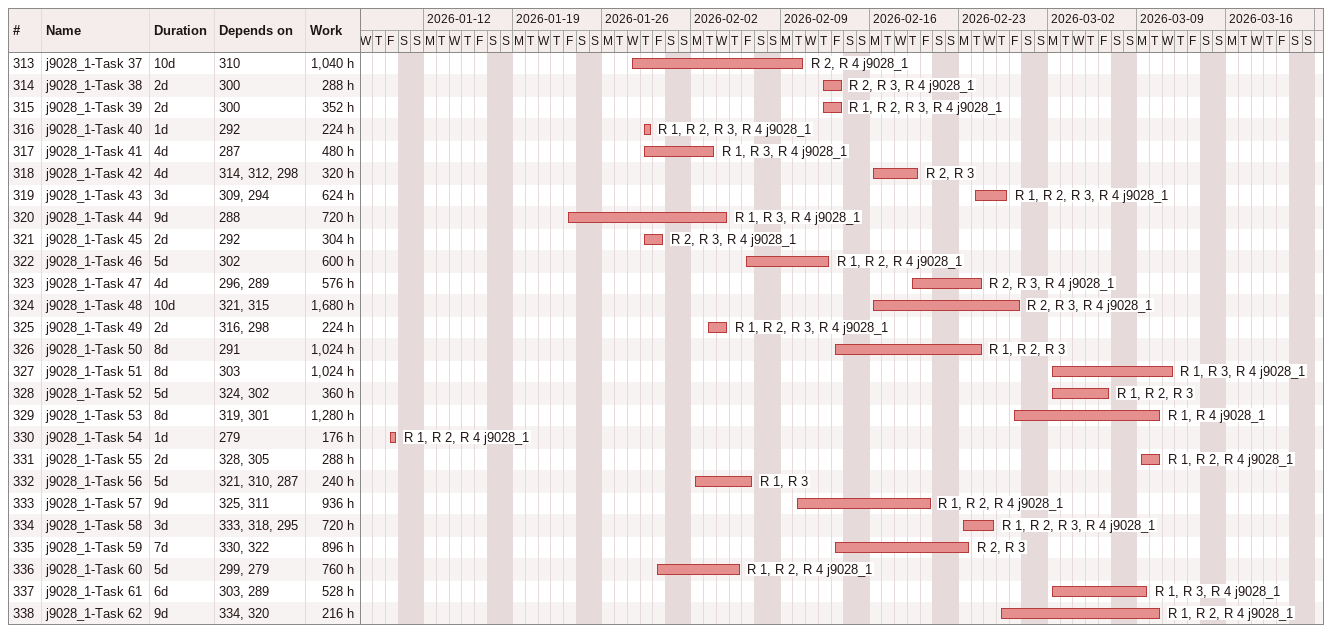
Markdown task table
| ID | Task | Duration | Start | Finish | Predecessors | Resources | Work (h) |
|---|---|---|---|---|---|---|---|
| 313 | j9028_1-Task 37 | 10d | 2026-01-28 | 2026-02-10 | 310 | R 2, R 4 j9028_1 | 1040 |
| 314 | j9028_1-Task 38 | 2d | 2026-02-12 | 2026-02-13 | 300 | R 2, R 3, R 4 j9028_1 | 288 |
| 315 | j9028_1-Task 39 | 2d | 2026-02-12 | 2026-02-13 | 300 | R 1, R 2, R 3, R 4 j9028_1 | 352 |
| 316 | j9028_1-Task 40 | 1d | 2026-01-29 | 2026-01-29 | 292 | R 1, R 2, R 3, R 4 j9028_1 | 224 |
| 317 | j9028_1-Task 41 | 4d | 2026-01-29 | 2026-02-03 | 287 | R 1, R 3, R 4 j9028_1 | 480 |
| 318 | j9028_1-Task 42 | 4d | 2026-02-16 | 2026-02-19 | 314, 312, 298 | R 2, R 3 | 320 |
| 319 | j9028_1-Task 43 | 3d | 2026-02-24 | 2026-02-26 | 309, 294 | R 1, R 2, R 3, R 4 j9028_1 | 624 |
| 320 | j9028_1-Task 44 | 9d | 2026-01-23 | 2026-02-04 | 288 | R 1, R 3, R 4 j9028_1 | 720 |
| 321 | j9028_1-Task 45 | 2d | 2026-01-29 | 2026-01-30 | 292 | R 2, R 3, R 4 j9028_1 | 304 |
| 322 | j9028_1-Task 46 | 5d | 2026-02-06 | 2026-02-12 | 302 | R 1, R 2, R 4 j9028_1 | 600 |
| 323 | j9028_1-Task 47 | 4d | 2026-02-19 | 2026-02-24 | 296, 289 | R 2, R 3, R 4 j9028_1 | 576 |
| 324 | j9028_1-Task 48 | 10d | 2026-02-16 | 2026-02-27 | 321, 315 | R 2, R 3, R 4 j9028_1 | 1680 |
| 325 | j9028_1-Task 49 | 2d | 2026-02-03 | 2026-02-04 | 316, 298 | R 1, R 2, R 3, R 4 j9028_1 | 224 |
| 326 | j9028_1-Task 50 | 8d | 2026-02-13 | 2026-02-24 | 291 | R 1, R 2, R 3 | 1024 |
| 327 | j9028_1-Task 51 | 8d | 2026-03-02 | 2026-03-11 | 303 | R 1, R 3, R 4 j9028_1 | 1024 |
| 328 | j9028_1-Task 52 | 5d | 2026-03-02 | 2026-03-06 | 324, 302 | R 1, R 2, R 3 | 360 |
| 329 | j9028_1-Task 53 | 8d | 2026-02-27 | 2026-03-10 | 319, 301 | R 1, R 4 j9028_1 | 1280 |
| 330 | j9028_1-Task 54 | 1d | 2026-01-09 | 2026-01-09 | 279 | R 1, R 2, R 4 j9028_1 | 176 |
| 331 | j9028_1-Task 55 | 2d | 2026-03-09 | 2026-03-10 | 328, 305 | R 1, R 2, R 4 j9028_1 | 288 |
| 332 | j9028_1-Task 56 | 5d | 2026-02-02 | 2026-02-06 | 321, 310, 287 | R 1, R 3 | 240 |
| 333 | j9028_1-Task 57 | 9d | 2026-02-10 | 2026-02-20 | 325, 311 | R 1, R 2, R 4 j9028_1 | 936 |
| 334 | j9028_1-Task 58 | 3d | 2026-02-23 | 2026-02-25 | 333, 318, 295 | R 1, R 2, R 3, R 4 j9028_1 | 720 |
| 335 | j9028_1-Task 59 | 7d | 2026-02-13 | 2026-02-23 | 330, 322 | R 2, R 3 | 896 |
| 336 | j9028_1-Task 60 | 5d | 2026-01-30 | 2026-02-05 | 299, 279 | R 1, R 2, R 4 j9028_1 | 760 |
| 337 | j9028_1-Task 61 | 6d | 2026-03-02 | 2026-03-09 | 303, 289 | R 1, R 3, R 4 j9028_1 | 528 |
| 338 | j9028_1-Task 62 | 9d | 2026-02-26 | 2026-03-10 | 334, 320 | R 1, R 2, R 4 j9028_1 | 216 |
